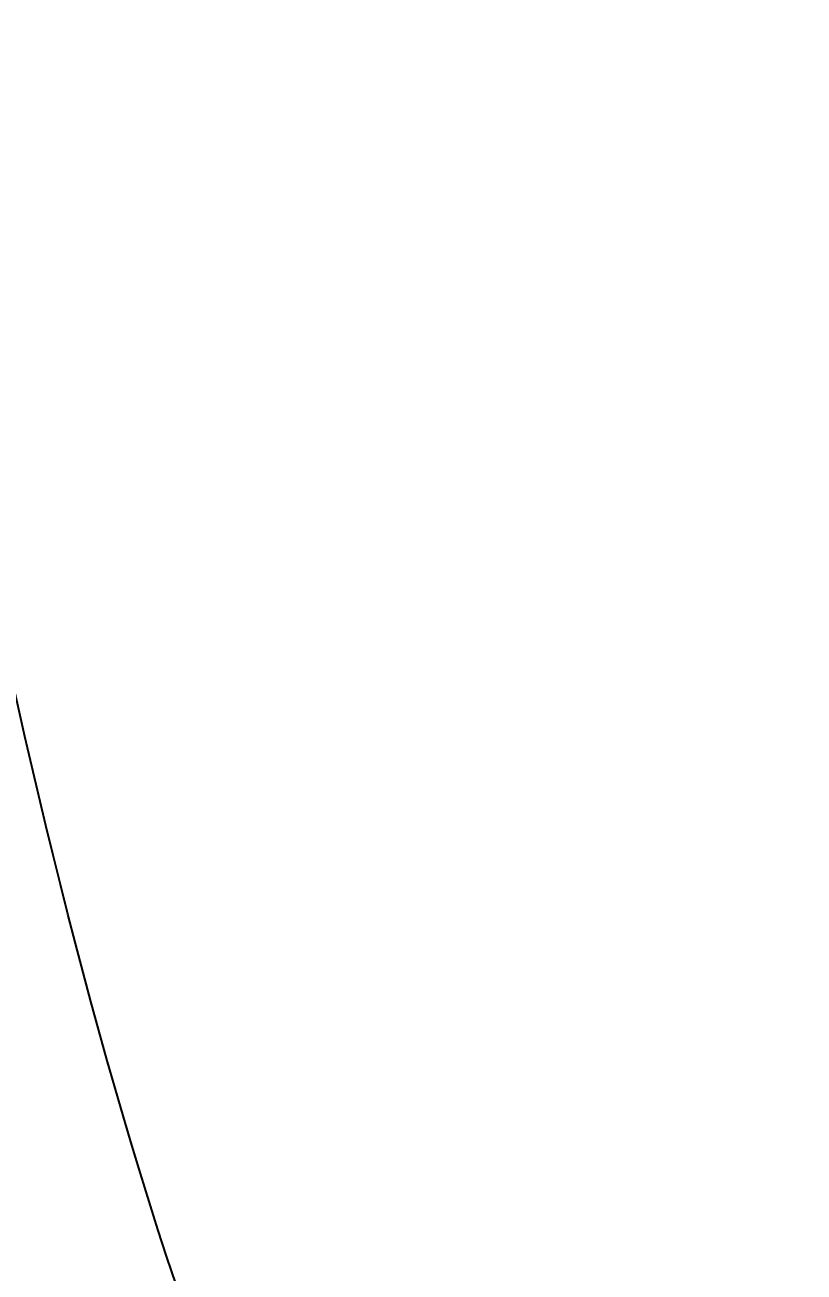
# Model space of a CAD drawing. Header units: metres. Extents: x 329311 to 330425, y 7396637 to 7397287.
# Drawn here: x 329838.161 to 329839.913, y 7397090.572 to 7397093.375 of the extents above; entities that cross this region are included whole.
import ezdxf

# ---------------------------------------------------------------- set-up
doc = ezdxf.new("R2010")
doc.units = ezdxf.units.M
doc.layers.get('0').update_dxf_attribs({"lineweight": 18})
doc.layers.add('PA6_TEXTO', color=3, linetype='Continuous', lineweight=18)
doc.layers.add('VEGETAIS', color=3, linetype='Continuous')
doc.styles.add('200 Médio', font='arial.ttf', dxfattribs={"height": 0.75})
doc.styles.add('ARIAL', font='ARIAL', dxfattribs={"height": 0.2})
doc.dimstyles.new('AQ250', dxfattribs={"dimscale": 10, "dimtxt": 0.05, "dimasz": 0.03, "dimexe": 0.03, "dimexo": 0.025, "dimgap": 0.025, "dimtad": 1, "dimzin": 0, "dimdsep": 46, "dimtxsty": 'ARIAL', "dimblk": 'ARCHTICK', "dimcen": 0.09, "dimdle": 0.03, "dimclrt": 7, "dimadec": 0, "dimazin": 0, "dimtfac": 1, "dimtix": 1, "dimtmove": 2, "dimatfit": 3, "dimldrblk": 'OPEN90', "dimfxl": 1, "dimtvp": 1, "dimtolj": 1, "dimtzin": 0, "dimarcsym": 0})

# ---------------------------------------------------------------- blocks, each defined once
blk = doc.blocks.new('_ArchTick')
at = {"color": 0, "linetype": 'ByBlock', "const_width": 0.15}
blk.add_lwpolyline([(-0.5, -0.5), (0.5, 0.5)], dxfattribs=at)
blk = doc.blocks.new('*D13')
at = {"layer": 'Defpoints', "color": 0, "transparency": 16777216}
for p in [(329835.5533, 7397103.6479), (329835.2333, 7397102.4533), (329895.0034, 7397086.4419)]:
    blk.add_point(p, dxfattribs=at)
at = {"layer": 'PA6_TEXTO', "color": 0, "lineweight": -2, "transparency": 16777216}
for p, q in [((329835.2979, 7397102.6948), (329835.6309, 7397103.9377)), ((329895.6132, 7397087.5588), (329835.2635, 7397103.7255)), ((329895.0681, 7397086.6834), (329895.401, 7397087.9263))]:
    blk.add_line(p, q, dxfattribs=at)
at = {"layer": 'PA6_TEXTO', "color": 0, "lineweight": -2, "transparency": 16777216, "xscale": 0.3, "yscale": 0.3, "zscale": 0.3}
for p, rotation in [((329835.5533, 7397103.6479), 165.0035318531356), ((329895.3234, 7397087.6365), 345.0035318531356)]:
    blk.add_blockref('_ArchTick', p, dxfattribs=dict(at, rotation=rotation))
at = {"layer": 'PA6_TEXTO', "color": 7, "transparency": 16777216, "insert": (329865.6021, 7397096.2536), "char_height": 0.75, "attachment_point": 5, "rotation": 345.0035, "style": '200 Médio'}
blk.add_mtext('\\A1;61.88', dxfattribs=at)
blk = doc.blocks.new('_Open90')
at = {"color": 0, "linetype": 'ByBlock', "lineweight": -2}
for p, q in [((-0.5, 0.5), (0, 0)), ((0, 0), (-1, 0)), ((0, 0), (-0.5, -0.5))]:
    blk.add_line(p, q, dxfattribs=at)

msp = doc.modelspace()

# ---------------------------------------------------------------- linework, layer by layer
at = {"layer": 'VEGETAIS'}
msp.add_open_spline([(329841.5948, 7397088.1335), (329840.6524, 7397088.0942), (329837.9235, 7397088.8369), (329837.6749, 7397099.9556), (329835.9303, 7397092.5767), (329835.0392, 7397088.8079)], degree=3, knots=[50.754473, 50.754473, 50.754473, 50.754473, 53.715468, 60.743626, 68.080886, 68.080886, 68.080886, 68.080886], dxfattribs=at)

# ---------------------------------------------------------------- dimensions: what is measured, and where the dimension line sits
at = {"layer": 'PA6_TEXTO'}
dim = msp.add_aligned_dim(p1=(329895.0034, 7397086.4419), p2=(329835.2333, 7397102.4533), distance=-1.2367, dimstyle='AQ250', override={"dimtxsty": '200 Médio'}, dxfattribs=at)
dim.commit()
dim.dimension.update_dxf_attribs({"geometry": '*D13', "text_midpoint": (329865.6021, 7397096.2536)})

doc.saveas('drawing.dxf')
